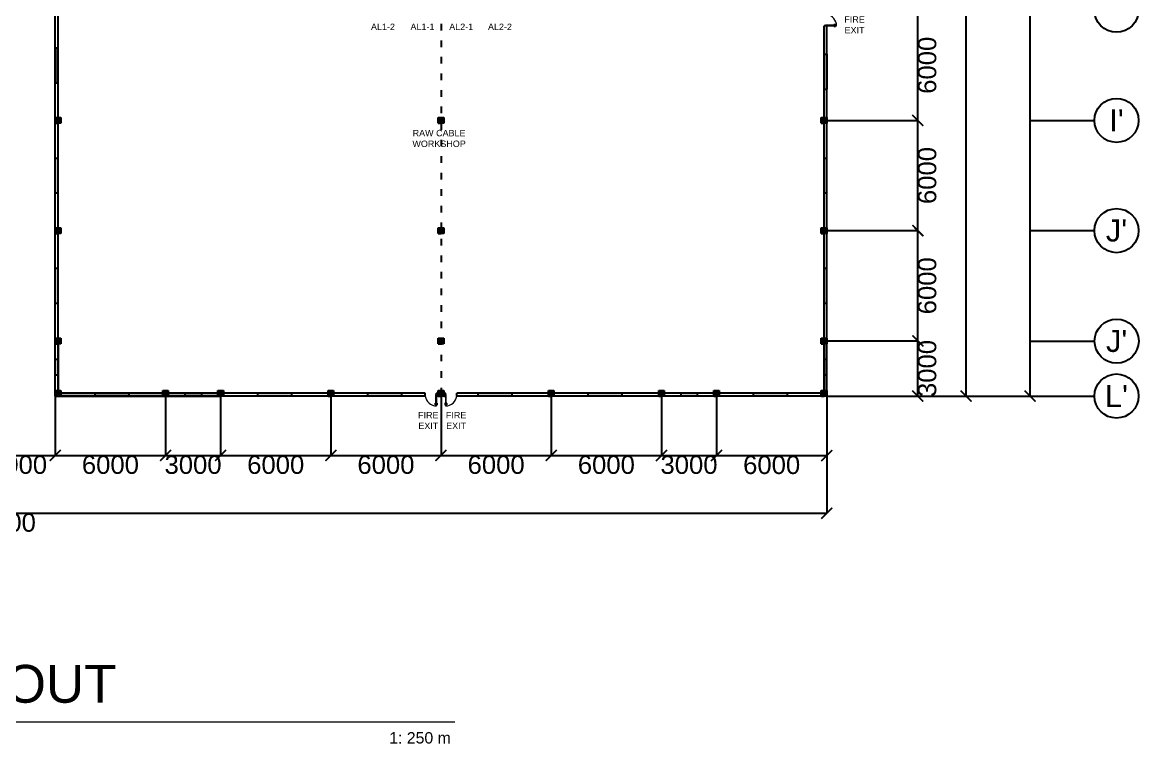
# Model space of a CAD drawing. Header units: millimetres. Extents: x 3339 to 2017737, y 4955 to 2748989.
# Drawn here: x 1331398 to 1392175, y 1219793 to 1259045 of the extents above; entities that cross this region are included whole.
import ezdxf

# ---------------------------------------------------------------- set-up
doc = ezdxf.new("R2010")
doc.units = ezdxf.units.MM
doc.header["$LTSCALE"] = 30
doc.linetypes.add('ACAD_ISO03W100', pattern=[30, 12, -18])
for name, color, linetype, lineweight in [('A-DETL-GENF', 92, 'Continuous', 13), ('A-DOOR', 31, 'Continuous', 13), ('MACH BLOCK', 41, 'Continuous', 5), ('TEXT MACHLAYOUT', 255, 'Continuous', 5)]:
    doc.layers.add(name, color=color, linetype=linetype, lineweight=lineweight)
doc.layers.add('broken line', color=7, linetype='ACAD_ISO03W100', plot=False)
for name, color, linetype in [('DIM LINES', 7, 'Continuous'), ('TEXT', 7, 'Continuous'), ('window', 92, 'Continuous')]:
    doc.layers.add(name, color=color, linetype=linetype)
doc.styles.get("Standard").update_dxf_attribs({"font": 'arial.ttf'})
doc.dimstyles.new('GREEN', dxfattribs={"dimtxt": 1000, "dimasz": 600, "dimexe": 0.18, "dimexo": 0.0625, "dimgap": 0.09, "dimtad": 2, "dimdec": 0, "dimzin": 0, "dimdsep": 46, "dimtxsty": 'Standard', "dimblk": 'ARCHTICK', "dimcen": 0.09, "dimclrd": 3, "dimclre": 3, "dimclrt": 2, "dimadec": 0, "dimazin": 0, "dimtfac": 1, "dimtdec": 0, "dimtofl": 0, "dimtmove": 0, "dimatfit": 3, "dimfxl": 1, "dimtolj": 1, "dimtzin": 0, "dimarcsym": 0})

# ---------------------------------------------------------------- blocks, each defined once
blk = doc.blocks.new('_ArchTick')
at = {"color": 0, "linetype": 'ByBlock', "const_width": 0.15}
blk.add_lwpolyline([(-0.5, -0.5), (0.5, 0.5)], dxfattribs=at)
blk = doc.blocks.new('*D874')
at = {"layer": 'Defpoints', "color": 0, "transparency": 16777216}
for p in [(1285193, 1238709), (1375193, 1238709), (1375193, 1232330)]:
    blk.add_point(p, dxfattribs=at)
at = {"layer": 'DIM LINES', "color": 3, "linetype": 'ByBlock', "lineweight": -2, "transparency": 16777216}
for p, q in [((1285193, 1238709), (1285193, 1232329)), ((1375193, 1238709), (1375193, 1232329)), ((1285193, 1232330), (1375193, 1232330))]:
    blk.add_line(p, q, dxfattribs=at)
at = {"layer": 'DIM LINES', "color": 3, "lineweight": -2, "transparency": 16777216, "xscale": 600, "yscale": 600, "zscale": 600, "rotation": 180}
blk.add_blockref('_ArchTick', (1285193, 1232330), dxfattribs=at)
at = {"layer": 'DIM LINES', "color": 3, "lineweight": -2, "transparency": 16777216, "xscale": 600, "yscale": 600, "zscale": 600}
blk.add_blockref('_ArchTick', (1375193, 1232330), dxfattribs=at)
at = {"layer": 'DIM LINES', "color": 2, "transparency": 16777216, "insert": (1330193, 1231819), "char_height": 1000, "attachment_point": 5}
blk.add_mtext('\\A1;90000', dxfattribs=at)
blk = doc.blocks.new('*D749')
at = {"layer": 'Defpoints', "color": 0, "transparency": 16777216}
for p in [(1329193, 1238709), (1333193, 1238709), (1333193, 1235479)]:
    blk.add_point(p, dxfattribs=at)
at = {"layer": 'DIM LINES', "color": 3, "linetype": 'ByBlock', "lineweight": -2, "transparency": 16777216}
for p, q in [((1329193, 1238709), (1329193, 1235479)), ((1333193, 1238709), (1333193, 1235479)), ((1329193, 1235479), (1333193, 1235479))]:
    blk.add_line(p, q, dxfattribs=at)
at = {"layer": 'DIM LINES', "color": 3, "lineweight": -2, "transparency": 16777216, "xscale": 600, "yscale": 600, "zscale": 600, "rotation": 180}
blk.add_blockref('_ArchTick', (1329193, 1235479), dxfattribs=at)
at = {"layer": 'DIM LINES', "color": 3, "lineweight": -2, "transparency": 16777216, "xscale": 600, "yscale": 600, "zscale": 600}
blk.add_blockref('_ArchTick', (1333193, 1235479), dxfattribs=at)
at = {"layer": 'DIM LINES', "color": 2, "transparency": 16777216, "insert": (1331193, 1234968), "char_height": 1000, "attachment_point": 5}
blk.add_mtext('\\A1;4000', dxfattribs=at)
blk = doc.blocks.new('*D875')
at = {"layer": 'Defpoints', "color": 0, "transparency": 16777216}
for p in [(1333193, 1238709), (1339193, 1238709), (1339193, 1235479)]:
    blk.add_point(p, dxfattribs=at)
at = {"layer": 'DIM LINES', "color": 3, "linetype": 'ByBlock', "lineweight": -2, "transparency": 16777216}
for p, q in [((1333193, 1238709), (1333193, 1235479)), ((1339193, 1238709), (1339193, 1235479)), ((1333193, 1235479), (1339193, 1235479))]:
    blk.add_line(p, q, dxfattribs=at)
at = {"layer": 'DIM LINES', "color": 3, "lineweight": -2, "transparency": 16777216, "xscale": 600, "yscale": 600, "zscale": 600, "rotation": 180}
blk.add_blockref('_ArchTick', (1333193, 1235479), dxfattribs=at)
at = {"layer": 'DIM LINES', "color": 3, "lineweight": -2, "transparency": 16777216, "xscale": 600, "yscale": 600, "zscale": 600}
blk.add_blockref('_ArchTick', (1339193, 1235479), dxfattribs=at)
at = {"layer": 'DIM LINES', "color": 2, "transparency": 16777216, "insert": (1336193, 1234968), "char_height": 1000, "attachment_point": 5}
blk.add_mtext('\\A1;6000', dxfattribs=at)
blk = doc.blocks.new('*D750')
at = {"layer": 'Defpoints', "color": 0, "transparency": 16777216}
for p in [(1339193, 1238709), (1342193, 1238709), (1342193, 1235479)]:
    blk.add_point(p, dxfattribs=at)
at = {"layer": 'DIM LINES', "color": 3, "linetype": 'ByBlock', "lineweight": -2, "transparency": 16777216}
for p, q in [((1339193, 1238709), (1339193, 1235478)), ((1342193, 1238709), (1342193, 1235478)), ((1339193, 1235479), (1342193, 1235479))]:
    blk.add_line(p, q, dxfattribs=at)
at = {"layer": 'DIM LINES', "color": 3, "lineweight": -2, "transparency": 16777216, "xscale": 600, "yscale": 600, "zscale": 600, "rotation": 180}
blk.add_blockref('_ArchTick', (1339193, 1235479), dxfattribs=at)
at = {"layer": 'DIM LINES', "color": 3, "lineweight": -2, "transparency": 16777216, "xscale": 600, "yscale": 600, "zscale": 600}
blk.add_blockref('_ArchTick', (1342193, 1235479), dxfattribs=at)
at = {"layer": 'DIM LINES', "color": 2, "transparency": 16777216, "insert": (1340693, 1234968), "char_height": 1000, "attachment_point": 5}
blk.add_mtext('\\A1;3000', dxfattribs=at)
blk = doc.blocks.new('*D751')
at = {"layer": 'Defpoints', "color": 0, "transparency": 16777216}
for p in [(1342193, 1238709), (1348193, 1238709), (1348193, 1235479)]:
    blk.add_point(p, dxfattribs=at)
at = {"layer": 'DIM LINES', "color": 3, "linetype": 'ByBlock', "lineweight": -2, "transparency": 16777216}
for p, q in [((1342193, 1238709), (1342193, 1235478)), ((1348193, 1238709), (1348193, 1235478)), ((1342193, 1235479), (1348193, 1235479))]:
    blk.add_line(p, q, dxfattribs=at)
at = {"layer": 'DIM LINES', "color": 3, "lineweight": -2, "transparency": 16777216, "xscale": 600, "yscale": 600, "zscale": 600, "rotation": 180}
blk.add_blockref('_ArchTick', (1342193, 1235479), dxfattribs=at)
at = {"layer": 'DIM LINES', "color": 3, "lineweight": -2, "transparency": 16777216, "xscale": 600, "yscale": 600, "zscale": 600}
blk.add_blockref('_ArchTick', (1348193, 1235479), dxfattribs=at)
at = {"layer": 'DIM LINES', "color": 2, "transparency": 16777216, "insert": (1345193, 1234968), "char_height": 1000, "attachment_point": 5}
blk.add_mtext('\\A1;6000', dxfattribs=at)
blk = doc.blocks.new('*D752')
at = {"layer": 'Defpoints', "color": 0, "transparency": 16777216}
for p in [(1348193, 1238709), (1354193, 1238709), (1354193, 1235479)]:
    blk.add_point(p, dxfattribs=at)
at = {"layer": 'DIM LINES', "color": 3, "linetype": 'ByBlock', "lineweight": -2, "transparency": 16777216}
for p, q in [((1348193, 1238709), (1348193, 1235478)), ((1354193, 1238709), (1354193, 1235478)), ((1348193, 1235479), (1354193, 1235479))]:
    blk.add_line(p, q, dxfattribs=at)
at = {"layer": 'DIM LINES', "color": 3, "lineweight": -2, "transparency": 16777216, "xscale": 600, "yscale": 600, "zscale": 600, "rotation": 180}
blk.add_blockref('_ArchTick', (1348193, 1235479), dxfattribs=at)
at = {"layer": 'DIM LINES', "color": 3, "lineweight": -2, "transparency": 16777216, "xscale": 600, "yscale": 600, "zscale": 600}
blk.add_blockref('_ArchTick', (1354193, 1235479), dxfattribs=at)
at = {"layer": 'DIM LINES', "color": 2, "transparency": 16777216, "insert": (1351193, 1234968), "char_height": 1000, "attachment_point": 5}
blk.add_mtext('\\A1;6000', dxfattribs=at)
blk = doc.blocks.new('*D753')
at = {"layer": 'Defpoints', "color": 0, "transparency": 16777216}
for p in [(1354193, 1238709), (1360193, 1238709), (1360193, 1235479)]:
    blk.add_point(p, dxfattribs=at)
at = {"layer": 'DIM LINES', "color": 3, "linetype": 'ByBlock', "lineweight": -2, "transparency": 16777216}
for p, q in [((1354193, 1238709), (1354193, 1235478)), ((1360193, 1238709), (1360193, 1235478)), ((1354193, 1235479), (1360193, 1235479))]:
    blk.add_line(p, q, dxfattribs=at)
at = {"layer": 'DIM LINES', "color": 3, "lineweight": -2, "transparency": 16777216, "xscale": 600, "yscale": 600, "zscale": 600, "rotation": 180}
blk.add_blockref('_ArchTick', (1354193, 1235479), dxfattribs=at)
at = {"layer": 'DIM LINES', "color": 3, "lineweight": -2, "transparency": 16777216, "xscale": 600, "yscale": 600, "zscale": 600}
blk.add_blockref('_ArchTick', (1360193, 1235479), dxfattribs=at)
at = {"layer": 'DIM LINES', "color": 2, "transparency": 16777216, "insert": (1357193, 1234968), "char_height": 1000, "attachment_point": 5}
blk.add_mtext('\\A1;6000', dxfattribs=at)
blk = doc.blocks.new('*D754')
at = {"layer": 'Defpoints', "color": 0, "transparency": 16777216}
for p in [(1360193, 1238709), (1366193, 1238709), (1366193, 1235479)]:
    blk.add_point(p, dxfattribs=at)
at = {"layer": 'DIM LINES', "color": 3, "linetype": 'ByBlock', "lineweight": -2, "transparency": 16777216}
for p, q in [((1360193, 1238709), (1360193, 1235478)), ((1366193, 1238709), (1366193, 1235478)), ((1360193, 1235479), (1366193, 1235479))]:
    blk.add_line(p, q, dxfattribs=at)
at = {"layer": 'DIM LINES', "color": 3, "lineweight": -2, "transparency": 16777216, "xscale": 600, "yscale": 600, "zscale": 600, "rotation": 180}
blk.add_blockref('_ArchTick', (1360193, 1235479), dxfattribs=at)
at = {"layer": 'DIM LINES', "color": 3, "lineweight": -2, "transparency": 16777216, "xscale": 600, "yscale": 600, "zscale": 600}
blk.add_blockref('_ArchTick', (1366193, 1235479), dxfattribs=at)
at = {"layer": 'DIM LINES', "color": 2, "transparency": 16777216, "insert": (1363193, 1234968), "char_height": 1000, "attachment_point": 5}
blk.add_mtext('\\A1;6000', dxfattribs=at)
blk = doc.blocks.new('*D755')
at = {"layer": 'Defpoints', "color": 0, "transparency": 16777216}
for p in [(1366193, 1238709), (1369193, 1238709), (1369193, 1235478)]:
    blk.add_point(p, dxfattribs=at)
at = {"layer": 'DIM LINES', "color": 3, "linetype": 'ByBlock', "lineweight": -2, "transparency": 16777216}
for p, q in [((1366193, 1238709), (1366193, 1235478)), ((1369193, 1238709), (1369193, 1235478)), ((1366193, 1235478), (1369193, 1235478))]:
    blk.add_line(p, q, dxfattribs=at)
at = {"layer": 'DIM LINES', "color": 3, "lineweight": -2, "transparency": 16777216, "xscale": 600, "yscale": 600, "zscale": 600, "rotation": 180}
blk.add_blockref('_ArchTick', (1366193, 1235478), dxfattribs=at)
at = {"layer": 'DIM LINES', "color": 3, "lineweight": -2, "transparency": 16777216, "xscale": 600, "yscale": 600, "zscale": 600}
blk.add_blockref('_ArchTick', (1369193, 1235478), dxfattribs=at)
at = {"layer": 'DIM LINES', "color": 2, "transparency": 16777216, "insert": (1367693, 1234967), "char_height": 1000, "attachment_point": 5}
blk.add_mtext('\\A1;3000', dxfattribs=at)
blk = doc.blocks.new('*D876')
at = {"layer": 'Defpoints', "color": 0, "transparency": 16777216}
for p in [(1369193, 1238709), (1375193, 1238709), (1375193, 1235469)]:
    blk.add_point(p, dxfattribs=at)
at = {"layer": 'DIM LINES', "color": 3, "linetype": 'ByBlock', "lineweight": -2, "transparency": 16777216}
for p, q in [((1369193, 1238709), (1369193, 1235469)), ((1375193, 1238709), (1375193, 1235469)), ((1369193, 1235469), (1375193, 1235469))]:
    blk.add_line(p, q, dxfattribs=at)
at = {"layer": 'DIM LINES', "color": 3, "lineweight": -2, "transparency": 16777216, "xscale": 600, "yscale": 600, "zscale": 600, "rotation": 180}
blk.add_blockref('_ArchTick', (1369193, 1235469), dxfattribs=at)
at = {"layer": 'DIM LINES', "color": 3, "lineweight": -2, "transparency": 16777216, "xscale": 600, "yscale": 600, "zscale": 600}
blk.add_blockref('_ArchTick', (1375193, 1235469), dxfattribs=at)
at = {"layer": 'DIM LINES', "color": 2, "transparency": 16777216, "insert": (1372193, 1234959), "char_height": 1000, "attachment_point": 5}
blk.add_mtext('\\A1;6000', dxfattribs=at)
blk = doc.blocks.new('*D880')
at = {"layer": 'Defpoints', "color": 0, "transparency": 16777216}
for p in [(1342118, 1301709), (1382779, 1301709), (1375193, 1238709)]:
    blk.add_point(p, dxfattribs=at)
at = {"layer": 'DIM LINES', "color": 3, "linetype": 'ByBlock', "lineweight": -2, "transparency": 16777216}
for p, q in [((1342119, 1301709), (1382779, 1301709)), ((1382779, 1238709), (1382779, 1301709)), ((1375194, 1238709), (1382779, 1238709))]:
    blk.add_line(p, q, dxfattribs=at)
at = {"layer": 'DIM LINES', "color": 3, "lineweight": -2, "transparency": 16777216, "xscale": 600, "yscale": 600, "zscale": 600}
for p, rotation in [((1382779, 1301709), 90), ((1382779, 1238709), 270)]:
    blk.add_blockref('_ArchTick', p, dxfattribs=dict(at, rotation=rotation))
at = {"layer": 'DIM LINES', "color": 2, "transparency": 16777216, "insert": (1383290, 1270209), "char_height": 1000, "attachment_point": 5, "rotation": 90}
blk.add_mtext('\\A1;63000', dxfattribs=at)
blk = doc.blocks.new('*D767')
at = {"layer": 'Defpoints', "color": 0, "transparency": 16777216}
for p in [(1375193, 1308509), (1386268, 1308509), (1375193, 1238709)]:
    blk.add_point(p, dxfattribs=at)
at = {"layer": 'DIM LINES', "color": 3, "linetype": 'ByBlock', "lineweight": -2, "transparency": 16777216}
for p, q in [((1375194, 1308509), (1386268, 1308509)), ((1386268, 1238709), (1386268, 1308509)), ((1375194, 1238709), (1386268, 1238709))]:
    blk.add_line(p, q, dxfattribs=at)
at = {"layer": 'DIM LINES', "color": 3, "lineweight": -2, "transparency": 16777216, "xscale": 600, "yscale": 600, "zscale": 600}
for p, rotation in [((1386268, 1308509), 90), ((1386268, 1238709), 270)]:
    blk.add_blockref('_ArchTick', p, dxfattribs=dict(at, rotation=rotation))
at = {"layer": 'DIM LINES', "color": 2, "transparency": 16777216, "insert": (1386779, 1273609), "char_height": 1000, "attachment_point": 5, "rotation": 90}
blk.add_mtext('\\A1;69800', dxfattribs=at)
blk = doc.blocks.new('*D769')
at = {"layer": 'Defpoints', "color": 0, "transparency": 16777216}
for p in [(1375193, 1241709), (1380151, 1241709), (1375193, 1238709)]:
    blk.add_point(p, dxfattribs=at)
at = {"layer": 'DIM LINES', "color": 3, "linetype": 'ByBlock', "lineweight": -2, "transparency": 16777216}
for p, q in [((1375194, 1241709), (1380151, 1241709)), ((1380151, 1238709), (1380151, 1241709)), ((1375194, 1238709), (1380151, 1238709))]:
    blk.add_line(p, q, dxfattribs=at)
at = {"layer": 'DIM LINES', "color": 3, "lineweight": -2, "transparency": 16777216, "xscale": 600, "yscale": 600, "zscale": 600}
for p, rotation in [((1380151, 1241709), 90), ((1380151, 1238709), 270)]:
    blk.add_blockref('_ArchTick', p, dxfattribs=dict(at, rotation=rotation))
at = {"layer": 'DIM LINES', "color": 2, "transparency": 16777216, "insert": (1380662, 1240209), "char_height": 1000, "attachment_point": 5, "rotation": 90}
blk.add_mtext('\\A1;3000', dxfattribs=at)
blk = doc.blocks.new('*D770')
at = {"layer": 'Defpoints', "color": 0, "transparency": 16777216}
for p in [(1375193, 1247709), (1380151, 1247709), (1375193, 1241709)]:
    blk.add_point(p, dxfattribs=at)
at = {"layer": 'DIM LINES', "color": 3, "linetype": 'ByBlock', "lineweight": -2, "transparency": 16777216}
for p, q in [((1375194, 1247709), (1380151, 1247709)), ((1380151, 1241709), (1380151, 1247709)), ((1375194, 1241709), (1380151, 1241709))]:
    blk.add_line(p, q, dxfattribs=at)
at = {"layer": 'DIM LINES', "color": 3, "lineweight": -2, "transparency": 16777216, "xscale": 600, "yscale": 600, "zscale": 600}
for p, rotation in [((1380151, 1247709), 90), ((1380151, 1241709), 270)]:
    blk.add_blockref('_ArchTick', p, dxfattribs=dict(at, rotation=rotation))
at = {"layer": 'DIM LINES', "color": 2, "transparency": 16777216, "insert": (1380662, 1244709), "char_height": 1000, "attachment_point": 5, "rotation": 90}
blk.add_mtext('\\A1;6000', dxfattribs=at)
blk = doc.blocks.new('*D771')
at = {"layer": 'Defpoints', "color": 0, "transparency": 16777216}
for p in [(1375194, 1253709), (1380151, 1253709), (1375194, 1247709)]:
    blk.add_point(p, dxfattribs=at)
at = {"layer": 'DIM LINES', "color": 3, "linetype": 'ByBlock', "lineweight": -2, "transparency": 16777216}
for p, q in [((1375194, 1253709), (1380151, 1253709)), ((1380151, 1247709), (1380151, 1253709)), ((1375194, 1247709), (1380151, 1247709))]:
    blk.add_line(p, q, dxfattribs=at)
at = {"layer": 'DIM LINES', "color": 3, "lineweight": -2, "transparency": 16777216, "xscale": 600, "yscale": 600, "zscale": 600}
for p, rotation in [((1380151, 1253709), 90), ((1380151, 1247709), 270)]:
    blk.add_blockref('_ArchTick', p, dxfattribs=dict(at, rotation=rotation))
at = {"layer": 'DIM LINES', "color": 2, "transparency": 16777216, "insert": (1380662, 1250709), "char_height": 1000, "attachment_point": 5, "rotation": 90}
blk.add_mtext('\\A1;6000', dxfattribs=at)
blk = doc.blocks.new('*D772')
at = {"layer": 'Defpoints', "color": 0, "transparency": 16777216}
for p in [(1375194, 1259709), (1380151, 1259709), (1375194, 1253709)]:
    blk.add_point(p, dxfattribs=at)
at = {"layer": 'DIM LINES', "color": 3, "linetype": 'ByBlock', "lineweight": -2, "transparency": 16777216}
for p, q in [((1375194, 1259709), (1380152, 1259709)), ((1380151, 1253709), (1380151, 1259709)), ((1375194, 1253709), (1380152, 1253709))]:
    blk.add_line(p, q, dxfattribs=at)
at = {"layer": 'DIM LINES', "color": 3, "lineweight": -2, "transparency": 16777216, "xscale": 600, "yscale": 600, "zscale": 600}
for p, rotation in [((1380151, 1259709), 90), ((1380151, 1253709), 270)]:
    blk.add_blockref('_ArchTick', p, dxfattribs=dict(at, rotation=rotation))
at = {"layer": 'DIM LINES', "color": 2, "transparency": 16777216, "insert": (1380662, 1256709), "char_height": 1000, "attachment_point": 5, "rotation": 90}
blk.add_mtext('\\A1;6000', dxfattribs=at)
blk = doc.blocks.new('Poste with lines')
h = blk.add_hatch(color=2)
h.dxf.hatch_style = 1
h.paths.add_polyline_path([(13203, 12318), (12903, 12318), (12903, 12018), (13203, 12018)])
at = {"color": 0}
for p, q in [((12903, 12018), (12903, 12318)), ((12903, 12318), (13203, 12318)), ((12903, 12018), (12903, 12168)), ((13203, 12318), (13203, 12018)), ((12903, 12018), (13053, 12018)), ((13053, 12018), (12903, 12018)), ((13203, 12018), (12903, 12018))]:
    blk.add_line(p, q, dxfattribs=at)

msp = doc.modelspace()

# ---------------------------------------------------------------- hatches: boundary and pattern name
at = {"layer": 'window'}
h = msp.add_hatch(color=256, dxfattribs=at)
h.dxf.hatch_style = 1
h.paths.add_polyline_path([(1333343.449, 1257659.357), (1333195.069, 1257659.357), (1333195.069, 1255759.357), (1333343.449, 1255759.357)])
h = msp.add_hatch(color=256, dxfattribs=at)
h.dxf.hatch_style = 1
h.paths.add_polyline_path([(1375193.809, 1257306.42), (1375045.429, 1257306.42), (1375045.429, 1255406.42), (1375193.809, 1255406.42)])
h = msp.add_hatch(color=256, dxfattribs=at)
h.dxf.hatch_style = 1
h.paths.add_polyline_path([(1333343.809, 1251659.357), (1333195.429, 1251659.357), (1333195.429, 1249759.357), (1333343.809, 1249759.357)])
h = msp.add_hatch(color=256, dxfattribs=at)
h.dxf.hatch_style = 1
h.paths.add_polyline_path([(1375193.809, 1251659.357), (1375045.429, 1251659.357), (1375045.429, 1249759.357), (1375193.809, 1249759.357)])
h = msp.add_hatch(color=256, dxfattribs=at)
h.dxf.hatch_style = 1
h.paths.add_polyline_path([(1333343.629, 1245659.357), (1333195.249, 1245659.357), (1333195.249, 1243759.357), (1333343.629, 1243759.357)])
h = msp.add_hatch(color=256, dxfattribs=at)
h.dxf.hatch_style = 1
h.paths.add_polyline_path([(1375193.629, 1245659.357), (1375045.249, 1245659.357), (1375045.249, 1243759.357), (1375193.629, 1243759.357)])
h = msp.add_hatch(color=256, dxfattribs=at)
h.dxf.hatch_style = 1
h.paths.add_polyline_path([(1333343.449, 1240709.357), (1333193.449, 1240709.357), (1333193.449, 1239859.357), (1333343.449, 1239859.357)])
h = msp.add_hatch(color=256, dxfattribs=at)
h.dxf.hatch_style = 1
h.paths.add_polyline_path([(1375193.449, 1240709.357), (1375043.449, 1240709.357), (1375043.449, 1239859.357), (1375193.449, 1239859.357)])
h = msp.add_hatch(color=256, dxfattribs=at)
h.dxf.hatch_style = 1
h.paths.add_polyline_path([(1337193.449, 1238859.357), (1335343.449, 1238859.357), (1335343.449, 1238709.357), (1337193.449, 1238709.357)])
h = msp.add_hatch(color=256, dxfattribs=at)
h.dxf.hatch_style = 1
h.paths.add_polyline_path([(1341143.449, 1238859.357), (1340243.449, 1238859.357), (1340243.449, 1238709.357), (1340693.449, 1238709.357), (1341143.449, 1238709.357)])
h = msp.add_hatch(color=256, dxfattribs=at)
h.dxf.hatch_style = 1
h.paths.add_polyline_path([(1346043.449, 1238859.357), (1344193.449, 1238859.357), (1344193.449, 1238709.357), (1346043.449, 1238709.357)])
h = msp.add_hatch(color=256, dxfattribs=at)
h.dxf.hatch_style = 1
h.paths.add_polyline_path([(1352043.449, 1238859.357), (1350193.449, 1238859.357), (1350193.449, 1238709.357), (1352043.449, 1238709.357)])
h = msp.add_hatch(color=256, dxfattribs=at)
h.dxf.hatch_style = 1
h.paths.add_polyline_path([(1358043.449, 1238859.357), (1356193.449, 1238859.357), (1356193.449, 1238709.357), (1358043.449, 1238709.357)])
h = msp.add_hatch(color=256, dxfattribs=at)
h.dxf.hatch_style = 1
h.paths.add_polyline_path([(1364043.449, 1238859.357), (1362193.449, 1238859.357), (1362193.449, 1238709.357), (1364043.449, 1238709.357)])
h = msp.add_hatch(color=256, dxfattribs=at)
h.dxf.hatch_style = 1
h.paths.add_polyline_path([(1368143.449, 1238859.357), (1367243.449, 1238859.357), (1367243.449, 1238709.357), (1367693.449, 1238709.357), (1368143.449, 1238709.357)])
h = msp.add_hatch(color=256, dxfattribs=at)
h.dxf.hatch_style = 1
h.paths.add_polyline_path([(1373043.449, 1238859.357), (1371193.449, 1238859.357), (1371193.449, 1238709.357), (1373043.449, 1238709.357)])

# ---------------------------------------------------------------- linework, layer by layer
at = {"color": 0}
for p, q in [((1333193.449, 1238709.357), (1333193.449, 1260346.482)), ((1333343.449, 1238859.357), (1333343.449, 1259559.357)), ((1375193.449, 1238709.357), (1375193.449, 1258853.482)), ((1375193.449, 1238709.357), (1375193.449, 1258853.482)), ((1353337.574, 1238709.357), (1333193.449, 1238709.357)), ((1333193.449, 1238709.357), (1342193.449, 1238709.357)), ((1333193.449, 1238709.357), (1340693.449, 1238709.357)), ((1353337.574, 1238859.357), (1333343.449, 1238859.357)), ((1354443.449, 1238859.357), (1353943.449, 1238859.357)), ((1354443.449, 1238709.357), (1353943.449, 1238709.357)), ((1354443.449, 1238709.357), (1354193.449, 1238709.357)), ((1375043.449, 1238859.357), (1355049.325, 1238859.357)), ((1375193.449, 1238709.357), (1355049.325, 1238709.357)), ((1375193.449, 1238709.357), (1355049.325, 1238709.357))]:
    msp.add_line(p, q, dxfattribs=at)
for p, q in [((1375043.449, 1238859.357), (1375043.449, 1258853.482)), ((1375193.449, 1258853.482), (1375043.449, 1258853.482)), ((1333195.069, 1257659.357), (1333195.069, 1255759.357)), ((1375193.809, 1257306.42), (1375193.809, 1255406.42)), ((1375193.809, 1253709.357), (1375193.809, 1253859.357)), ((1386267.662, 1253709.357), (1389767.662, 1253709.357)), ((1386267.662, 1247709.357), (1389767.662, 1247709.357)), ((1386274.55, 1241700.49), (1389774.55, 1241700.49)), ((1333343.449, 1241559.357), (1333343.449, 1239009.357)), ((1375043.449, 1241559.357), (1375043.449, 1239009.357)), ((1333493.449, 1238859.357), (1339043.449, 1238859.357)), ((1339343.449, 1238859.357), (1342043.449, 1238859.357)), ((1353337.574, 1238709.357), (1353337.574, 1238859.357)), ((1353943.449, 1238709.357), (1353943.449, 1238859.357)), ((1354343.449, 1238709.357), (1354443.449, 1238709.357)), ((1354443.449, 1238709.357), (1354443.449, 1238859.357)), ((1355049.325, 1238709.357), (1355049.325, 1238859.357)), ((1386265.682, 1238709.357), (1389765.682, 1238709.357))]:
    msp.add_line(p, q)
at = {"color": 1}
for centre in [(1390967.662, 1259709.357), (1390967.662, 1253709.357), (1390967.662, 1247709.357), (1390974.55, 1241700.49), (1390965.682, 1238709.357)]:
    msp.add_circle(centre, 1200, dxfattribs=at)
at = {"layer": 'A-DETL-GENF'}
for p, q in [((1375577.856, 1258921.582), (1375577.856, 1258907.211)), ((1375639.662, 1258921.582), (1375577.856, 1258921.582)), ((1375577.856, 1258907.211), (1375586.747, 1258907.211)), ((1375586.747, 1258829.753), (1375577.856, 1258829.753)), ((1375577.856, 1258829.753), (1375577.856, 1258815.382)), ((1375577.856, 1258815.382), (1375639.662, 1258815.382)), ((1375586.747, 1258912.997), (1375578.162, 1258921.582)), ((1375586.747, 1258823.967), (1375578.162, 1258815.382)), ((1375586.747, 1258907.211), (1375586.747, 1258912.997)), ((1375586.747, 1258912.997), (1375639.662, 1258912.997)), ((1375586.747, 1258823.967), (1375586.747, 1258829.753)), ((1375639.662, 1258823.967), (1375586.747, 1258823.967)), ((1375615.849, 1258888.244), (1375611.087, 1258883.482)), ((1375611.087, 1258883.482), (1375696.812, 1258883.482)), ((1375696.812, 1258853.482), (1375611.087, 1258853.482)), ((1375611.087, 1258853.482), (1375615.849, 1258848.719)), ((1375692.049, 1258888.244), (1375615.849, 1258888.244)), ((1375615.849, 1258848.719), (1375692.049, 1258848.719)), ((1375639.662, 1258912.997), (1375639.662, 1258921.582)), ((1375668.237, 1258921.582), (1375639.662, 1258921.582)), ((1375639.662, 1258921.582), (1375639.662, 1258912.057)), ((1375639.662, 1258912.057), (1375668.237, 1258912.057)), ((1375639.662, 1258824.907), (1375639.662, 1258815.382)), ((1375668.237, 1258824.907), (1375639.662, 1258824.907)), ((1375639.662, 1258815.382), (1375639.662, 1258823.967)), ((1375639.662, 1258815.382), (1375668.237, 1258815.382)), ((1375642.043, 1258912.057), (1375642.043, 1258888.244)), ((1375665.856, 1258912.057), (1375642.043, 1258912.057)), ((1375642.043, 1258888.244), (1375665.856, 1258888.244)), ((1375665.856, 1258848.719), (1375642.043, 1258848.719)), ((1375642.043, 1258848.719), (1375642.043, 1258824.907)), ((1375642.043, 1258824.907), (1375665.856, 1258824.907)), ((1375665.856, 1258888.244), (1375665.856, 1258912.057)), ((1375665.856, 1258824.907), (1375665.856, 1258848.719)), ((1375668.237, 1258912.057), (1375668.237, 1258921.582)), ((1375668.237, 1258815.382), (1375668.237, 1258824.907)), ((1375696.812, 1258883.482), (1375692.049, 1258888.244)), ((1375692.049, 1258848.719), (1375696.812, 1258853.482)), ((1353875.349, 1238324.95), (1353889.72, 1238324.95)), ((1353875.349, 1238263.145), (1353875.349, 1238324.95)), ((1353883.935, 1238316.059), (1353875.349, 1238324.645)), ((1353883.935, 1238263.145), (1353875.349, 1238263.145)), ((1353875.349, 1238234.57), (1353875.349, 1238263.145)), ((1353875.349, 1238263.145), (1353884.874, 1238263.145)), ((1353884.874, 1238234.57), (1353875.349, 1238234.57)), ((1353889.72, 1238316.059), (1353883.935, 1238316.059)), ((1353883.935, 1238316.059), (1353883.935, 1238263.145)), ((1353884.874, 1238263.145), (1353884.874, 1238234.57)), ((1353884.874, 1238260.764), (1353908.687, 1238260.764)), ((1353884.874, 1238236.951), (1353884.874, 1238260.764)), ((1353908.687, 1238236.951), (1353884.874, 1238236.951)), ((1353889.72, 1238324.95), (1353889.72, 1238316.059)), ((1353908.687, 1238286.957), (1353913.449, 1238291.72)), ((1353908.687, 1238210.757), (1353908.687, 1238286.957)), ((1353908.687, 1238260.764), (1353908.687, 1238236.951)), ((1353913.449, 1238205.995), (1353908.687, 1238210.757)), ((1353913.449, 1238291.72), (1353913.449, 1238205.995)), ((1353943.449, 1238205.995), (1353943.449, 1238291.72)), ((1353943.449, 1238291.72), (1353948.212, 1238286.957)), ((1353948.212, 1238210.757), (1353943.449, 1238205.995)), ((1353948.212, 1238286.957), (1353948.212, 1238210.757)), ((1353948.212, 1238236.951), (1353948.212, 1238260.764)), ((1353948.212, 1238260.764), (1353972.024, 1238260.764)), ((1353972.024, 1238236.951), (1353948.212, 1238236.951)), ((1353967.179, 1238316.059), (1353967.179, 1238324.95)), ((1353967.179, 1238324.95), (1353981.549, 1238324.95)), ((1353972.964, 1238316.059), (1353967.179, 1238316.059)), ((1353972.024, 1238263.145), (1353981.549, 1238263.145)), ((1353972.024, 1238234.57), (1353972.024, 1238263.145)), ((1353972.024, 1238260.764), (1353972.024, 1238236.951)), ((1353981.549, 1238234.57), (1353972.024, 1238234.57)), ((1353972.964, 1238316.059), (1353981.549, 1238324.645)), ((1353972.964, 1238263.145), (1353972.964, 1238316.059)), ((1353981.549, 1238263.145), (1353972.964, 1238263.145)), ((1353981.549, 1238324.95), (1353981.549, 1238263.145)), ((1353981.549, 1238263.145), (1353981.549, 1238234.57)), ((1354405.349, 1238324.95), (1354405.349, 1238263.145)), ((1354419.72, 1238324.95), (1354405.349, 1238324.95)), ((1354413.935, 1238316.059), (1354405.349, 1238324.645)), ((1354405.349, 1238263.145), (1354413.935, 1238263.145)), ((1354414.874, 1238263.145), (1354405.349, 1238263.145)), ((1354405.349, 1238263.145), (1354405.349, 1238234.57)), ((1354405.349, 1238234.57), (1354414.874, 1238234.57)), ((1354413.935, 1238263.145), (1354413.935, 1238316.059)), ((1354413.935, 1238316.059), (1354419.72, 1238316.059)), ((1354414.874, 1238234.57), (1354414.874, 1238263.145)), ((1354414.874, 1238260.764), (1354414.874, 1238236.951)), ((1354438.687, 1238260.764), (1354414.874, 1238260.764)), ((1354414.874, 1238236.951), (1354438.687, 1238236.951)), ((1354419.72, 1238316.059), (1354419.72, 1238324.95)), ((1354443.449, 1238291.72), (1354438.687, 1238286.957)), ((1354438.687, 1238286.957), (1354438.687, 1238210.757)), ((1354438.687, 1238236.951), (1354438.687, 1238260.764)), ((1354438.687, 1238210.757), (1354443.449, 1238205.995)), ((1354443.449, 1238205.995), (1354443.449, 1238291.72)), ((1354478.212, 1238286.957), (1354473.449, 1238291.72)), ((1354473.449, 1238291.72), (1354473.449, 1238205.995)), ((1354473.449, 1238205.995), (1354478.212, 1238210.757)), ((1354478.212, 1238210.757), (1354478.212, 1238286.957)), ((1354502.024, 1238260.764), (1354478.212, 1238260.764)), ((1354478.212, 1238260.764), (1354478.212, 1238236.951)), ((1354478.212, 1238236.951), (1354502.024, 1238236.951)), ((1354511.549, 1238324.95), (1354497.179, 1238324.95)), ((1354497.179, 1238324.95), (1354497.179, 1238316.059)), ((1354497.179, 1238316.059), (1354502.964, 1238316.059)), ((1354502.024, 1238263.145), (1354502.024, 1238234.57)), ((1354511.549, 1238263.145), (1354502.024, 1238263.145)), ((1354502.024, 1238236.951), (1354502.024, 1238260.764)), ((1354502.024, 1238234.57), (1354511.549, 1238234.57)), ((1354502.964, 1238316.059), (1354511.549, 1238324.645)), ((1354502.964, 1238316.059), (1354502.964, 1238263.145)), ((1354502.964, 1238263.145), (1354511.549, 1238263.145)), ((1354511.549, 1238263.145), (1354511.549, 1238324.95)), ((1354511.549, 1238234.57), (1354511.549, 1238263.145))]:
    msp.add_line(p, q, dxfattribs=at)
at = {"layer": 'A-DOOR', "lineweight": 18}
for p, q in [((1375118.449, 1258883.482), (1375118.449, 1258853.482)), ((1375728.949, 1258883.482), (1375118.449, 1258883.482)), ((1375118.449, 1258853.482), (1375728.949, 1258853.482)), ((1375728.949, 1258853.482), (1375728.949, 1258883.482)), ((1353913.449, 1238784.357), (1353943.449, 1238784.357)), ((1353913.449, 1238173.857), (1353913.449, 1238784.357)), ((1353943.449, 1238784.357), (1353943.449, 1238173.857)), ((1354473.449, 1238784.357), (1354443.449, 1238784.357)), ((1354443.449, 1238784.357), (1354443.449, 1238173.857)), ((1354473.449, 1238173.857), (1354473.449, 1238784.357))]:
    msp.add_line(p, q, dxfattribs=at)
at = {"layer": 'A-DOOR'}
for centre, start, end in [((1375118.449, 1258853.482), 0, 82.94338002), ((1353943.449, 1238784.357), 187.05661998, 270), ((1354443.449, 1238784.357), 270, 352.94338002)]:
    msp.add_arc(centre, 610.5, start, end, dxfattribs=at)
at = {"layer": 'broken line'}
msp.add_line((1354194.889, 1289559.537), (1354193.449, 1239009.537), dxfattribs=at)
at = {"layer": 'MACH BLOCK', "color": 85, "true_color": 0x58ba48}
msp.add_line((1305565.369, 1220988.504), (1354951.732, 1220988.504), dxfattribs=at)
at = {"layer": 'window'}
for p, q in [((1333195.069, 1257659.357), (1333343.449, 1257659.357)), ((1375045.429, 1257306.42), (1375193.809, 1257306.42)), ((1333195.069, 1255759.357), (1333343.449, 1255759.357)), ((1375045.429, 1255406.42), (1375193.809, 1255406.42)), ((1333195.429, 1251659.357), (1333343.809, 1251659.357)), ((1375045.429, 1251659.357), (1375193.809, 1251659.357)), ((1333195.429, 1249759.357), (1333343.809, 1249759.357)), ((1375045.429, 1249759.357), (1375193.809, 1249759.357)), ((1333195.249, 1245659.357), (1333343.629, 1245659.357)), ((1375045.249, 1245659.357), (1375193.629, 1245659.357)), ((1333195.249, 1243759.357), (1333343.629, 1243759.357)), ((1375045.249, 1243759.357), (1375193.629, 1243759.357)), ((1333193.449, 1240709.357), (1333343.449, 1240709.357)), ((1375043.449, 1240709.357), (1375193.449, 1240709.357)), ((1333193.449, 1239859.357), (1333343.449, 1239859.357)), ((1375043.449, 1239859.357), (1375193.449, 1239859.357)), ((1335343.449, 1238859.357), (1335343.449, 1238709.357)), ((1337193.449, 1238859.357), (1337193.449, 1238709.357)), ((1340243.449, 1238859.357), (1340243.449, 1238709.357)), ((1341143.449, 1238859.357), (1341143.449, 1238709.357)), ((1344193.449, 1238859.357), (1344193.449, 1238709.357)), ((1346043.449, 1238859.357), (1346043.449, 1238709.357)), ((1350193.449, 1238859.357), (1350193.449, 1238709.357)), ((1352043.449, 1238859.357), (1352043.449, 1238709.357)), ((1356193.449, 1238859.357), (1356193.449, 1238709.357)), ((1358043.449, 1238859.357), (1358043.449, 1238709.357)), ((1362193.449, 1238859.357), (1362193.449, 1238709.357)), ((1364043.449, 1238859.357), (1364043.449, 1238709.357)), ((1367243.449, 1238859.357), (1367243.449, 1238709.357)), ((1368143.449, 1238859.357), (1368143.449, 1238709.357)), ((1371193.449, 1238859.357), (1371193.449, 1238709.357)), ((1373043.449, 1238859.357), (1373043.449, 1238709.357))]:
    msp.add_line(p, q, dxfattribs=at)

# ---------------------------------------------------------------- block references
at = {"color": 0}
for p in [(1320290.318, 1241541.247), (1341140.318, 1241541.247), (1361990.318, 1241541.247), (1320290.138, 1235541.247), (1341140.138, 1235541.247), (1361990.138, 1235541.247), (1320289.958, 1229541.247), (1341139.958, 1229541.247), (1361989.958, 1229541.247), (1320289.958, 1226691.247), (1326139.958, 1226691.247), (1329139.958, 1226691.247), (1335139.958, 1226691.247), (1341139.958, 1226691.247), (1347139.958, 1226691.247), (1353139.958, 1226691.247), (1356139.958, 1226691.247), (1361989.958, 1226691.247)]:
    msp.add_blockref('Poste with lines', p, dxfattribs=at)

# ---------------------------------------------------------------- texts
at = {"color": 1, "char_height": 1200, "attachment_point": 5}
for s, insert in [("\\pxt1;I'", (1390967.662, 1253709.357)), ("\\pxt1;J'", (1390967.662, 1247709.357)), ("\\pxt1;J'", (1390974.55, 1241700.49)), ("\\pxt1;L'", (1390965.682, 1238709.357))]:
    msp.add_mtext_dynamic_manual_height_columns(s, width=2400, gutter_width=1, heights=[2400], dxfattribs=dict(at, insert=insert))
at = {"layer": 'TEXT', "char_height": 350, "attachment_point": 1}
for s, width, insert in [('\\pxqc;FIRE EXIT', 1254.53393, (1376079.829, 1259375.687)), ('\\pxqc;RAW CABLE WORKSHOP', 4394.73285, (1351890.154, 1253194.892)), ('\\pxqc;FIRE EXIT', 1254.53393, (1352873.999, 1237845.259)), ('\\pxqc;FIRE EXIT', 1254.53393, (1354387.432, 1237845.259))]:
    msp.add_mtext_dynamic_manual_height_columns(s, width=width, gutter_width=0, heights=[1406.025], dxfattribs=dict(at, insert=insert))
at = {"layer": 'TEXT', "color": 40, "true_color": 0xf8d731, "char_height": 350, "attachment_point": 1}
for s, width, insert in [('\\pxqc;AL1-2', 784.99065, (1350638.49, 1258975.357)), ('\\pxqc;AL1-1', 837.91337, (1352763.49, 1258975.357)), ('\\pxqc;AL2-1', 837.91337, (1354872.415, 1258975.357)), ('\\pxqc;AL2-2', 837.91337, (1356981.34, 1258975.357))]:
    msp.add_mtext_dynamic_manual_height_columns(s, width=width, gutter_width=0, heights=[0], dxfattribs=dict(at, insert=insert))
at = {"layer": 'TEXT MACHLAYOUT', "attachment_point": 1}
for s, width, gutter_width, heights, insert, char_height in [('ACU  LAYOUT', 34622.34682, 10288.826, [9272.543], (1317352.983, 1224079.193), 2057.76512), ('\\pxi-3,l4,t4;1: 250 m', 5111.62268, 3086.648, [0], (1350753.675, 1220419.51), 617.32954)]:
    msp.add_mtext_dynamic_manual_height_columns(s, width=width, gutter_width=gutter_width, heights=heights, dxfattribs=dict(at, insert=insert, char_height=char_height))

# ---------------------------------------------------------------- dimensions: what is measured, and where the dimension line sits
at = {"layer": 'DIM LINES', "color": 0}
for base, p1, p2, picture, middle in [((1386267.842, 1308509.357), (1375193.449, 1238709.357), (1375193.449, 1308509.357), '*D767', (1386778.505, 1273609.357)), ((1382779.131, 1301709.357), (1375193.449, 1238709.357), (1342118.449, 1301709.357), '*D880', (1383290.135, 1270209.357)), ((1380151.375, 1259709.357), (1375193.809, 1253709.357), (1375193.809, 1259709.357), '*D772', (1380662.038, 1256709.357)), ((1380151.195, 1253709.357), (1375193.629, 1247709.357), (1375193.629, 1253709.357), '*D771', (1380661.858, 1250709.357)), ((1380151.015, 1247709.357), (1375193.449, 1241709.357), (1375193.449, 1247709.357), '*D770', (1380661.678, 1244709.357)), ((1380151.015, 1241709.357), (1375193.449, 1238709.357), (1375193.449, 1241709.357), '*D769', (1380662.019, 1240209.357))]:
    dim = msp.add_linear_dim(base=base, p1=p1, p2=p2, angle=90, dimstyle='GREEN', dxfattribs=at)
    dim.commit()
    dim.dimension.update_dxf_attribs({"geometry": picture, "text_midpoint": middle})
for base, p1, p2, picture, middle in [((1375193.449, 1232329.59), (1285193.449, 1238709.357), (1375193.449, 1238709.357), '*D874', (1330193.449, 1231818.927)), ((1333193.449, 1235478.688), (1329193.449, 1238709.357), (1333193.449, 1238709.357), '*D749', (1331193.449, 1234968.025)), ((1339193.449, 1235478.688), (1333193.449, 1238709.357), (1339193.449, 1238709.357), '*D875', (1336193.449, 1234968.025)), ((1342193.449, 1235478.508), (1339193.449, 1238709.357), (1342193.449, 1238709.357), '*D750', (1340693.449, 1234967.504)), ((1348193.449, 1235478.508), (1342193.449, 1238709.357), (1348193.449, 1238709.357), '*D751', (1345193.449, 1234967.845)), ((1354193.449, 1235478.508), (1348193.449, 1238709.357), (1354193.449, 1238709.357), '*D752', (1351193.449, 1234967.845)), ((1360193.449, 1235478.508), (1354193.449, 1238709.357), (1360193.449, 1238709.357), '*D753', (1357193.449, 1234967.845)), ((1366193.449, 1235478.508), (1360193.449, 1238709.357), (1366193.449, 1238709.357), '*D754', (1363193.449, 1234967.845)), ((1369193.449, 1235478.328), (1366193.449, 1238709.357), (1369193.449, 1238709.357), '*D755', (1367693.449, 1234967.324)), ((1375193.449, 1235469.46), (1369193.449, 1238709.357), (1375193.449, 1238709.357), '*D876', (1372193.449, 1234958.797))]:
    dim = msp.add_linear_dim(base=base, p1=p1, p2=p2, dimstyle='GREEN', dxfattribs=at)
    dim.commit()
    dim.dimension.update_dxf_attribs({"geometry": picture, "text_midpoint": middle})

doc.saveas('drawing.dxf')
